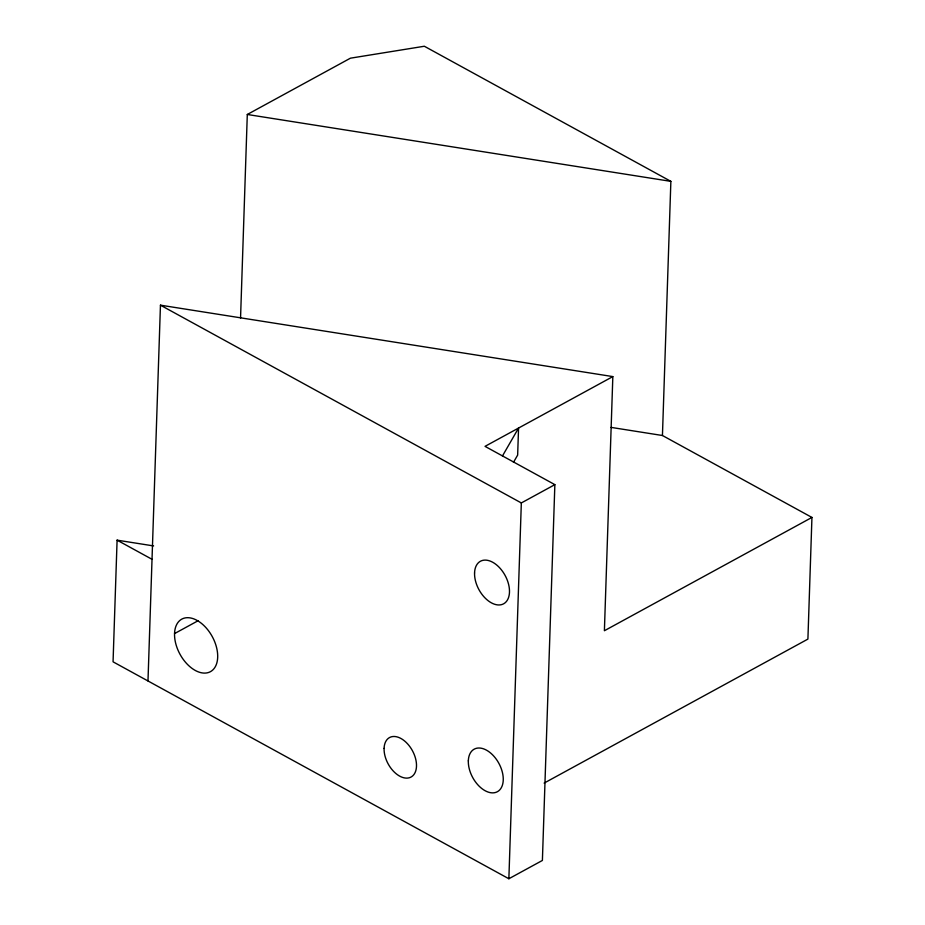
<?xml version="1.0" encoding="UTF-8"?>
<svg xmlns="http://www.w3.org/2000/svg" width="925" height="925" viewBox="0 0 925 925"><rect width="100%" height="100%" fill="white"/><g stroke="black" fill="none" stroke-linecap="round" stroke-linejoin="round"><path stroke-width="1.39" d="M153.596 545.923L117.093 540.165L113.058 661.826L508.866 878.75L542.397 860.447L554.861 484.642L485.024 446.359L612.836 376.591L604.395 630.734L811.942 517.433L807.907 639.094L544.131 783.093M147.988 680.962L160.453 305.169L612.836 376.591M240.546 318.084L247.299 114.48L350.436 58.182L424.344 46.25L670.868 181.358L662.439 435.502L811.942 517.433M508.866 878.75L521.33 502.946L554.861 484.642M502.483 455.933L518.555 428.055L517.653 455.088L513.467 462.361M174.548 633.59A29.912 18.384 61.4 0 1 207.628 629.624A29.912 18.384 61.4 0 1 206.183 673.007A29.912 18.384 61.4 0 1 174.548 633.59L198.147 620.71M247.299 114.48L670.868 181.358M611.101 427.396L662.439 435.502M160.453 305.169L521.33 502.946M117.093 540.165L152.024 559.301M384.083 748.418A22.489 13.817 61.4 0 0 407.856 778.052A22.489 13.817 61.4 0 0 408.942 745.446A22.489 13.817 61.4 0 0 384.083 748.418M474.56 572.98A24.223 14.881 61.4 0 0 500.171 604.892A24.223 14.881 61.4 0 0 501.338 569.765A24.223 14.881 61.4 0 0 474.56 572.98M468.328 760.87A24.223 14.881 61.4 0 0 493.938 792.794A24.223 14.881 61.4 0 0 495.106 757.668A24.223 14.881 61.4 0 0 468.328 760.87"/></g></svg>
